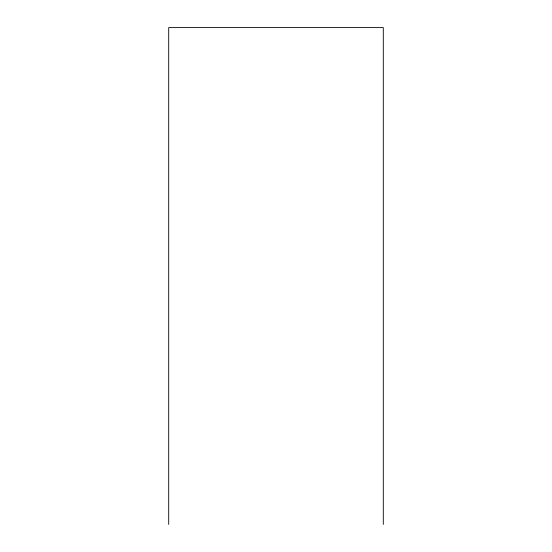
<?xml version="1.0" encoding="UTF-8"?>
<svg xmlns="http://www.w3.org/2000/svg" width="552" height="552" viewBox="0 0 552 552"><rect width="100%" height="100%" fill="white"/><g stroke="black" fill="none" stroke-linecap="round" stroke-linejoin="round"><path stroke-width="0.83" d="M383.295 524.4L383.295 27.6L168.705 27.6L168.705 524.4"/></g></svg>
